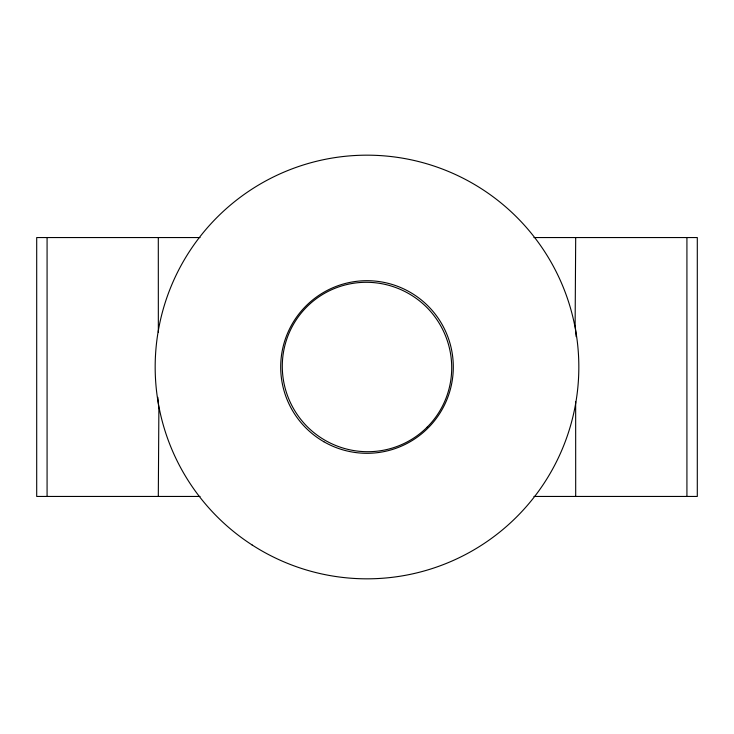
<?xml version="1.0" encoding="UTF-8"?>
<svg xmlns="http://www.w3.org/2000/svg" width="734" height="734" viewBox="0 0 734 734"><rect width="100%" height="100%" fill="white"/><g stroke="black" fill="none" stroke-linecap="round" stroke-linejoin="round"><path stroke-width="1.1" d="M158.305 496.45L158.874 409.37L157.847 397.342M575.695 237.55L575.126 324.63L576.153 336.658M158.342 332.273L158.305 237.55M575.658 401.727L575.695 496.45M200.061 237.55L36.7 237.55L36.7 496.45L200.061 496.45M533.939 237.55L697.3 237.55L697.3 496.45L533.939 496.45M686.923 237.55L686.923 496.45M47.077 237.55L47.077 496.45M252.056 544.931A211.832 211.832 0 0 0 578.566 377.579A211.832 211.832 0 0 0 270.378 178.49A211.832 211.832 0 0 0 252.056 544.931M323.85 441.74A86.3 86.3 0 0 0 453.3 367A86.3 86.3 0 0 0 323.85 292.26A86.3 86.3 0 0 0 323.85 441.74M427.16 427.16A85.337 84.438 45 0 0 426.711 307.289A85.337 84.438 45 0 0 306.84 306.84A85.337 84.438 45 0 0 307.289 426.711A85.337 84.438 45 0 0 427.16 427.16"/></g></svg>
